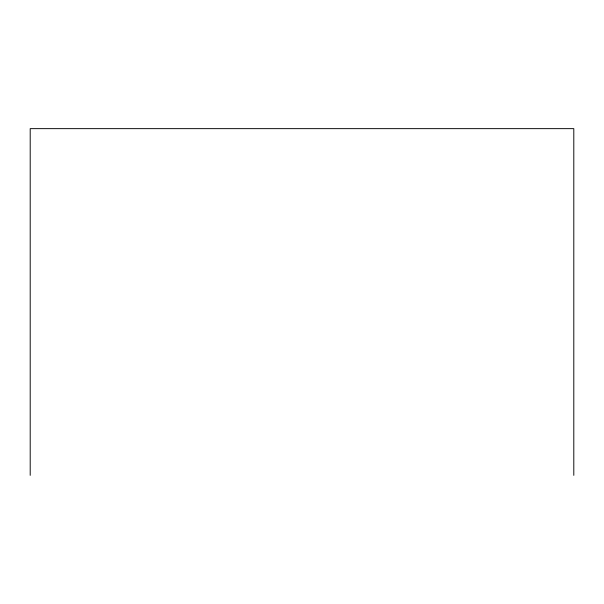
<?xml version="1.0" encoding="UTF-8"?>
<svg xmlns="http://www.w3.org/2000/svg" width="604" height="604" viewBox="0 0 604 604"><rect width="100%" height="100%" fill="white"/><g stroke="black" fill="none" stroke-linecap="round" stroke-linejoin="round"><path stroke-width="0.91" d="M573.8 475.356L573.8 128.644L30.2 128.644L30.2 475.356"/></g></svg>
